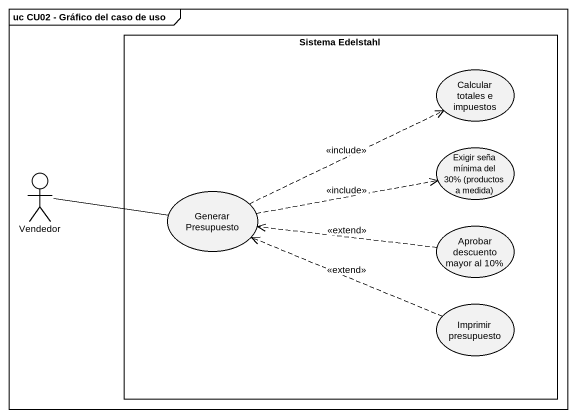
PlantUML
@startuml
mainframe uc CU02 - Gráfico del caso de uso
rectangle "Sistema Edelstahl" as Sistema_Edelstahl {
  usecase "Calcular totales e impuestos" as Calcular_totales_e_impuestos
  usecase "Exigir seña mínima del 30% (productos a medida)" as Exigir_seña_mínima_del_30
  usecase "Generar Presupuesto" as Generar_Presupuesto
  usecase "Aprobar descuento mayor al 10%" as Aprobar_descuento_mayor_al
  usecase "Imprimir presupuesto" as Imprimir_presupuesto
}
actor Vendedor
Vendedor -right- Generar_Presupuesto
Generar_Presupuesto .right.> Calcular_totales_e_impuestos : <<include>>
Generar_Presupuesto .right.> Exigir_seña_mínima_del_30 : <<include>>
Aprobar_descuento_mayor_al .left.> Generar_Presupuesto : <<extend>>
Imprimir_presupuesto .left.> Generar_Presupuesto : <<extend>>
@enduml
